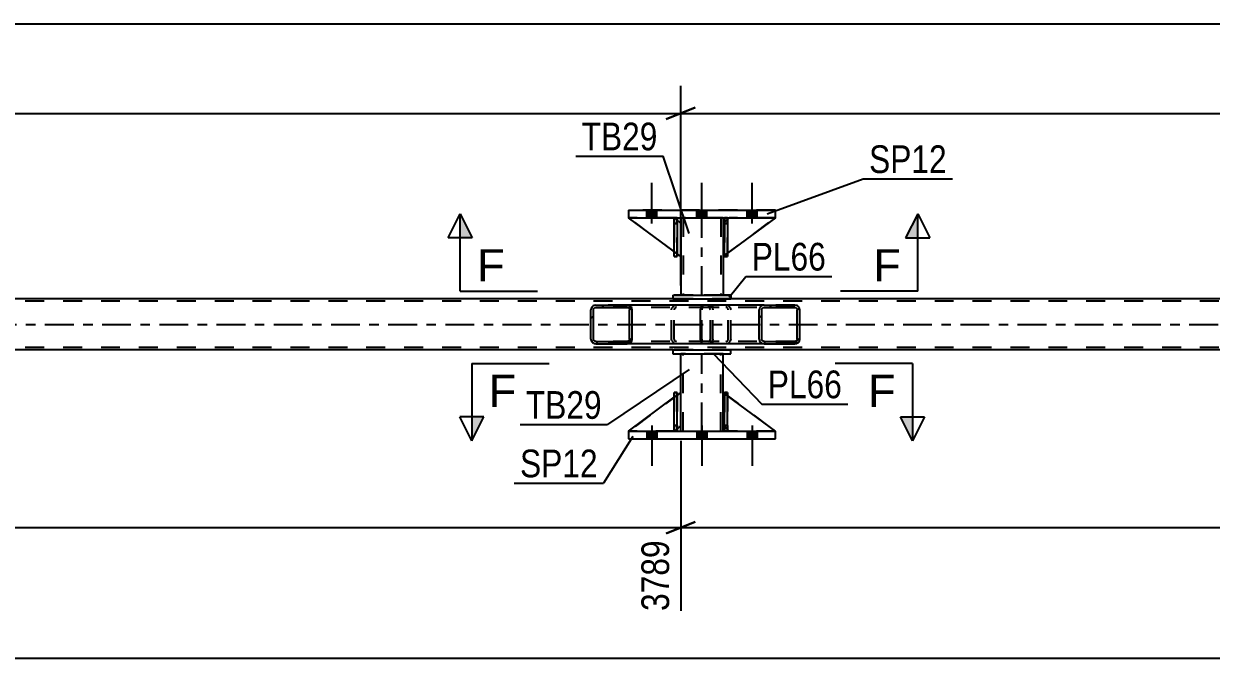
# Model space of a CAD drawing. Header units: millimetres. Extents: x 0 to 841, y 0 to 594.
# Drawn here: x 167.9 to 290.8, y 206 to 271.7 of the extents above; entities that cross this region are included whole.
import ezdxf

# ---------------------------------------------------------------- set-up
doc = ezdxf.new("R2010")
doc.units = ezdxf.units.MM
doc.linetypes.add('DXK_LINE_DOT2', pattern=[3.9198, 1.9599, -1.9599])
doc.linetypes.add('DXK_LINE_DOT3', pattern=[5.9187, 2.979, -0.9799, 0.9799, -0.9799])
doc.styles.add('Arial', font='ARIAL.TTF', dxfattribs={"height": 0.2})
doc.styles.add('Arial Narrow', font='ARIALN.TTF', dxfattribs={"height": 0.2})

# ---------------------------------------------------------------- blocks, each defined once
blk = doc.blocks.new('Bolt-272366259-3251 - 3237')
at = {"linetype": 'Continuous'}
for points in [[(232.35, 251.58), (233.39, 251.58), (233.39, 252.38), (232.35, 252.38)], [(232.35, 251.58), (233.39, 251.58), (233.39, 252.38), (232.35, 252.38)], [(232.35, 251.58), (233.39, 251.58), (233.39, 252.38), (232.35, 252.38)], [(237.55, 251.58), (238.59, 251.58), (238.59, 252.38), (237.55, 252.38)], [(237.55, 251.58), (238.59, 251.58), (238.59, 252.38), (237.55, 252.38)], [(242.75, 251.58), (243.79, 251.58), (243.79, 252.38), (242.75, 252.38)], [(242.75, 251.58), (243.79, 251.58), (243.79, 252.38), (242.75, 252.38)], [(242.75, 251.58), (243.79, 251.58), (243.79, 252.38), (242.75, 252.38)]]:
    blk.add_hatch(color=1, dxfattribs=at).paths.add_polyline_path(points)
at = {"color": 1, "linetype": 'Continuous'}
for p, q in [((232.87, 250.98), (232.87, 255.18)), ((232.87, 250.98), (232.87, 255.18)), ((232.87, 250.98), (232.87, 255.18)), ((238.07, 250.98), (238.07, 255.18)), ((238.07, 250.98), (238.07, 255.18)), ((243.27, 250.98), (243.27, 255.18)), ((243.27, 250.98), (243.27, 255.18)), ((243.27, 250.98), (243.27, 255.18)), ((232.35, 251.58), (232.35, 252.38)), ((232.35, 251.58), (232.35, 252.38)), ((232.35, 251.58), (232.35, 252.38)), ((233.39, 251.58), (233.39, 252.38)), ((233.39, 251.58), (233.39, 252.38)), ((233.39, 251.58), (233.39, 252.38)), ((237.55, 251.58), (237.55, 252.38)), ((237.55, 251.58), (237.55, 252.38)), ((238.59, 251.58), (238.59, 252.38)), ((238.59, 251.58), (238.59, 252.38)), ((242.75, 251.58), (242.75, 252.38)), ((242.75, 251.58), (242.75, 252.38)), ((242.75, 251.58), (242.75, 252.38)), ((243.79, 251.58), (243.79, 252.38)), ((243.79, 251.58), (243.79, 252.38)), ((243.79, 251.58), (243.79, 252.38))]:
    blk.add_line(p, q, dxfattribs=at)
blk = doc.blocks.new('Bolt-272366259-3252 - 3237')
at = {"linetype": 'Continuous'}
for points in [[(233.39, 229.5), (232.35, 229.5), (232.35, 228.7), (233.39, 228.7)], [(233.39, 229.5), (232.35, 229.5), (232.35, 228.7), (233.39, 228.7)], [(233.39, 229.5), (232.35, 229.5), (232.35, 228.7), (233.39, 228.7)], [(238.59, 229.5), (237.55, 229.5), (237.55, 228.7), (238.59, 228.7)], [(238.59, 229.5), (237.55, 229.5), (237.55, 228.7), (238.59, 228.7)], [(243.79, 229.5), (242.75, 229.5), (242.75, 228.7), (243.79, 228.7)], [(243.79, 229.5), (242.75, 229.5), (242.75, 228.7), (243.79, 228.7)], [(243.79, 229.5), (242.75, 229.5), (242.75, 228.7), (243.79, 228.7)]]:
    blk.add_hatch(color=1, dxfattribs=at).paths.add_polyline_path(points)
at = {"color": 1, "linetype": 'Continuous'}
for p, q in [((232.87, 230.1), (232.87, 225.9)), ((232.87, 230.1), (232.87, 225.9)), ((232.87, 230.1), (232.87, 225.9)), ((238.07, 230.1), (238.07, 225.9)), ((238.07, 230.1), (238.07, 225.9)), ((243.27, 230.1), (243.27, 225.9)), ((243.27, 230.1), (243.27, 225.9)), ((243.27, 230.1), (243.27, 225.9)), ((232.35, 229.5), (232.35, 228.7)), ((232.35, 229.5), (232.35, 228.7)), ((232.35, 229.5), (232.35, 228.7)), ((233.39, 229.5), (233.39, 228.7)), ((233.39, 229.5), (233.39, 228.7)), ((233.39, 229.5), (233.39, 228.7)), ((237.55, 229.5), (237.55, 228.7)), ((237.55, 229.5), (237.55, 228.7)), ((238.59, 229.5), (238.59, 228.7)), ((238.59, 229.5), (238.59, 228.7)), ((242.75, 229.5), (242.75, 228.7)), ((242.75, 229.5), (242.75, 228.7)), ((242.75, 229.5), (242.75, 228.7)), ((243.79, 229.5), (243.79, 228.7)), ((243.79, 229.5), (243.79, 228.7)), ((243.79, 229.5), (243.79, 228.7))]:
    blk.add_line(p, q, dxfattribs=at)
blk = doc.blocks.new('Part-272366259-3394 - 3237')
at = {"color": 2, "linetype": 'Continuous'}
for p, q in [((235.2, 229.5), (235.2, 233.5)), ((235.2, 233.5), (235.52, 233.5)), ((235.52, 229.5), (235.52, 233.5)), ((235.2, 229.5), (235.2, 229.5)), ((235.52, 229.5), (235.2, 229.5))]:
    blk.add_line(p, q, dxfattribs=at)
at = {"color": 7, "linetype": 'DXK_LINE_DOT2'}
for p, q in [((235.2, 233.5), (235.2, 230.1)), ((235.52, 230.1), (235.52, 233.5)), ((235.2, 230.1), (235.2, 229.5)), ((235.2, 230.1), (235.52, 230.1)), ((235.52, 229.5), (235.52, 230.1)), ((235.2, 229.5), (235.2, 229.5))]:
    blk.add_line(p, q, dxfattribs=at)
blk = doc.blocks.new('Part-272366259-3298 - 3237')
at = {"color": 2, "linetype": 'Continuous'}
for p, q in [((235.07, 243.19), (99.08, 243.19)), ((490.48, 243.19), (241.07, 243.19)), ((235.07, 237.91), (99.08, 237.91)), ((758, 237.91), (241.07, 237.91))]:
    blk.add_line(p, q, dxfattribs=at)
at = {"color": 7, "linetype": 'DXK_LINE_DOT2'}
for p, q in [((758, 242.95), (99.08, 242.95)), ((241.07, 243.19), (235.07, 243.19)), ((758, 238.15), (99.08, 238.15)), ((241.07, 237.91), (235.07, 237.91))]:
    blk.add_line(p, q, dxfattribs=at)
at = {"color": 7, "linetype": 'DXK_LINE_DOT3'}
blk.add_line((99.08, 240.55), (758, 240.55), dxfattribs=at)
blk = doc.blocks.new('Part-272366259-3426 - 3237')
at = {"color": 2, "linetype": 'Continuous'}
for p, q in [((235.87, 251.58), (235.87, 250.98)), ((240.27, 251.58), (240.27, 250.98)), ((235.87, 247.58), (235.87, 243.58)), ((240.27, 247.58), (240.27, 243.58))]:
    blk.add_line(p, q, dxfattribs=at)
at = {"color": 7, "linetype": 'DXK_LINE_DOT2'}
for p, q in [((240.27, 251.58), (235.87, 251.58)), ((235.87, 250.98), (235.87, 247.58)), ((236.11, 251.58), (236.11, 243.58)), ((240.03, 251.58), (240.03, 243.58)), ((240.27, 250.98), (240.27, 247.58)), ((240.27, 243.58), (235.87, 243.58))]:
    blk.add_line(p, q, dxfattribs=at)
at = {"color": 7, "linetype": 'DXK_LINE_DOT3'}
blk.add_line((238.07, 243.58), (238.07, 251.58), dxfattribs=at)
blk = doc.blocks.new('Part-272366259-3401 - 3237')
at = {"color": 7, "linetype": 'DXK_LINE_DOT2'}
for p, q in [((235.87, 247.59), (230.47, 251.59)), ((230.47, 251.59), (235.27, 251.59)), ((235.27, 251.59), (235.87, 250.99)), ((235.87, 250.99), (235.87, 247.59))]:
    blk.add_line(p, q, dxfattribs=at)
blk = doc.blocks.new('Part-272366259-3402 - 3237')
at = {"color": 2, "linetype": 'Continuous'}
for p, q in [((240.72, 251.58), (240.4, 251.58)), ((240.4, 247.58), (240.4, 251.58)), ((240.72, 251.58), (240.72, 251.58)), ((240.72, 251.58), (240.72, 247.58)), ((240.72, 247.58), (240.4, 247.58))]:
    blk.add_line(p, q, dxfattribs=at)
at = {"color": 7, "linetype": 'DXK_LINE_DOT2'}
for p, q in [((240.4, 251.58), (240.4, 250.98)), ((240.72, 250.98), (240.4, 250.98)), ((240.4, 250.98), (240.4, 247.58)), ((240.72, 250.98), (240.72, 251.58)), ((240.72, 247.58), (240.72, 250.98))]:
    blk.add_line(p, q, dxfattribs=at)
blk = doc.blocks.new('Part-272366259-3415 - 3237')
at = {"color": 2, "linetype": 'Continuous'}
for p, q in [((240.27, 233.5), (240.27, 233.5)), ((240.27, 230.1), (240.27, 233.5)), ((240.4, 233.41), (240.27, 233.5)), ((245.67, 229.5), (240.72, 233.17)), ((240.27, 230.1), (240.27, 230.1)), ((240.4, 229.98), (240.27, 230.1)), ((240.87, 229.5), (240.72, 229.66))]:
    blk.add_line(p, q, dxfattribs=at)
at = {"color": 7, "linetype": 'DXK_LINE_DOT2'}
for p, q in [((240.27, 230.1), (240.27, 233.5)), ((240.72, 233.17), (240.4, 233.41)), ((240.87, 229.5), (240.27, 230.1)), ((240.72, 229.66), (240.4, 229.98)), ((245.67, 229.5), (240.87, 229.5))]:
    blk.add_line(p, q, dxfattribs=at)
blk = doc.blocks.new('Part-272366259-3416 - 3237')
at = {"color": 7, "linetype": 'DXK_LINE_DOT2'}
for p, q in [((240.27, 230.1), (240.27, 233.5)), ((240.27, 233.5), (245.67, 229.5)), ((240.27, 233.5), (240.27, 230.1)), ((240.87, 229.5), (240.27, 230.1)), ((240.27, 230.1), (240.27, 230.1)), ((240.27, 230.1), (240.87, 229.5)), ((245.67, 229.5), (240.87, 229.5))]:
    blk.add_line(p, q, dxfattribs=at)
blk = doc.blocks.new('Part-272366259-3417 - 3237')
at = {"color": 2, "linetype": 'Continuous'}
for p, q in [((235.87, 233.5), (235.52, 233.24)), ((235.87, 230.1), (235.87, 233.5)), ((230.47, 229.5), (235.2, 233.01)), ((235.87, 230.1), (235.52, 229.75))]:
    blk.add_line(p, q, dxfattribs=at)
at = {"color": 7, "linetype": 'DXK_LINE_DOT2'}
for p, q in [((235.52, 233.24), (235.2, 233.01)), ((235.52, 229.75), (235.27, 229.5)), ((230.47, 229.5), (230.47, 229.5)), ((235.27, 229.5), (230.47, 229.5)), ((230.47, 229.5), (230.47, 229.5))]:
    blk.add_line(p, q, dxfattribs=at)
blk = doc.blocks.new('Part-272366259-3418 - 3237')
at = {"color": 7, "linetype": 'DXK_LINE_DOT2'}
for p, q in [((235.87, 233.5), (230.47, 229.5)), ((235.87, 230.1), (235.87, 233.5)), ((235.27, 229.5), (235.87, 230.1)), ((230.47, 229.5), (235.27, 229.5))]:
    blk.add_line(p, q, dxfattribs=at)
blk = doc.blocks.new('Part-272366259-3419 - 3237')
at = {"color": 2, "linetype": 'Continuous'}
for p, q in [((240.4, 229.5), (240.4, 233.5)), ((240.4, 233.5), (240.72, 233.5)), ((240.72, 229.5), (240.72, 233.5)), ((240.4, 229.5), (240.4, 229.5)), ((240.72, 229.5), (240.4, 229.5))]:
    blk.add_line(p, q, dxfattribs=at)
at = {"color": 7, "linetype": 'DXK_LINE_DOT2'}
for p, q in [((240.4, 233.5), (240.4, 230.1)), ((240.72, 230.1), (240.72, 233.5)), ((240.4, 230.1), (240.4, 229.5)), ((240.4, 230.1), (240.72, 230.1)), ((240.72, 229.5), (240.72, 230.1)), ((240.4, 229.5), (240.4, 229.5))]:
    blk.add_line(p, q, dxfattribs=at)
blk = doc.blocks.new('Part-272366259-3429 - 3237')
at = {"color": 7, "linetype": 'DXK_LINE_DOT2'}
for p, q in [((235.52, 233.5), (235.2, 233.5)), ((235.2, 230.1), (235.2, 233.5)), ((235.2, 229.5), (235.2, 233.5)), ((235.52, 233.5), (235.52, 230.1)), ((235.52, 229.5), (235.52, 233.5)), ((235.52, 230.1), (235.2, 230.1)), ((235.2, 229.5), (235.2, 230.1)), ((235.52, 230.1), (235.52, 229.5)), ((235.52, 229.5), (235.2, 229.5)), ((235.52, 229.5), (235.52, 229.5))]:
    blk.add_line(p, q, dxfattribs=at)
blk = doc.blocks.new('Part-272366259-3431 - 3237')
at = {"color": 7, "linetype": 'DXK_LINE_DOT2'}
for p, q in [((240.72, 233.5), (240.4, 233.5)), ((240.4, 230.1), (240.4, 233.5)), ((240.4, 233.41), (240.4, 229.5)), ((240.72, 233.5), (240.72, 230.1)), ((240.72, 229.5), (240.72, 233.5)), ((240.72, 230.1), (240.4, 230.1)), ((240.4, 229.5), (240.4, 230.1)), ((240.72, 230.1), (240.72, 229.5)), ((240.72, 229.5), (240.4, 229.5)), ((240.72, 229.5), (240.72, 229.5))]:
    blk.add_line(p, q, dxfattribs=at)
blk = doc.blocks.new('Part-272366259-3433 - 3237')
at = {"color": 7, "linetype": 'DXK_LINE_DOT2'}
for p, q in [((240.27, 250.99), (240.87, 251.58)), ((240.27, 250.99), (240.27, 247.59)), ((240.72, 251.43), (240.4, 251.11)), ((245.67, 251.58), (240.87, 251.58)), ((240.27, 247.59), (240.72, 247.92))]:
    blk.add_line(p, q, dxfattribs=at)
at = {"color": 2, "linetype": 'Continuous'}
for p, q in [((240.4, 251.11), (240.27, 250.99)), ((240.27, 250.99), (240.27, 247.59)), ((240.27, 250.99), (240.27, 250.99)), ((240.87, 251.58), (240.72, 251.43)), ((245.67, 251.58), (240.72, 247.92)), ((240.4, 247.68), (240.27, 247.59))]:
    blk.add_line(p, q, dxfattribs=at)
blk = doc.blocks.new('Part-272366259-3435 - 3237')
at = {"linetype": 'Continuous'}
h = blk.add_hatch(dxfattribs=at)
h.set_pattern_fill('', scale=0.7, style=0, pattern_type=0)
h.set_pattern_definition([(45, (248.1477, 242.2488), (-1.57154, 1.57154), [])])
h.paths.add_polyline_path([(248.19, 242.07), (248.15, 242.25), (248.04, 242.4), (247.88, 242.51), (247.68, 242.55), (244.5, 242.55), (244.31, 242.51), (244.14, 242.4), (244.03, 242.25), (244, 242.07), (244, 239.03), (244.03, 238.84), (244.14, 238.69), (244.31, 238.58), (244.5, 238.55), (247.68, 238.55), (247.88, 238.58), (248.04, 238.69), (248.15, 238.84), (248.19, 239.03)])
h.paths.add_polyline_path([(247.92, 238.93), (247.86, 238.86), (247.78, 238.8), (247.68, 238.79), (244.5, 238.79), (244.4, 238.8), (244.32, 238.86), (244.27, 238.93), (244.25, 239.03), (244.25, 242.07), (244.27, 242.16), (244.32, 242.23), (244.4, 242.29), (244.5, 242.31), (247.68, 242.31), (247.78, 242.29), (247.86, 242.23), (247.92, 242.16), (247.93, 242.07), (247.93, 239.03)])
at = {"color": 2, "linetype": 'Continuous'}
for p, q in [((237.93, 242.07), (237.95, 242.25)), ((237.93, 239.03), (237.93, 242.07)), ((237.95, 242.25), (238.01, 242.4)), ((238.01, 242.4), (238.09, 242.51)), ((238.09, 242.51), (238.2, 242.55)), ((244.5, 242.55), (238.2, 242.55)), ((244.03, 242.25), (244, 242.07)), ((244, 239.03), (244, 242.07)), ((244.25, 242.07), (244.27, 242.16)), ((244.25, 239.03), (244.25, 242.07)), ((244.27, 242.16), (244.32, 242.23)), ((244.5, 242.55), (244.31, 242.51)), ((244.32, 242.23), (244.4, 242.29)), ((244.4, 242.29), (244.5, 242.31)), ((244.5, 242.55), (247.68, 242.55)), ((244.5, 242.31), (247.68, 242.31)), ((247.88, 242.51), (247.68, 242.55)), ((247.68, 242.31), (247.78, 242.29)), ((247.78, 242.29), (247.86, 242.23)), ((247.86, 242.23), (247.92, 242.16)), ((247.92, 242.16), (247.93, 242.07)), ((247.93, 239.03), (247.93, 242.07)), ((248.19, 242.07), (248.15, 242.25)), ((248.19, 239.03), (248.19, 242.07)), ((237.95, 238.84), (237.93, 239.03)), ((238.01, 238.69), (237.95, 238.84)), ((238.09, 238.58), (238.01, 238.69)), ((238.2, 238.55), (238.09, 238.58)), ((244.5, 238.55), (238.2, 238.55)), ((244, 239.03), (244.03, 238.84)), ((244.27, 238.93), (244.25, 239.03)), ((244.32, 238.86), (244.27, 238.93)), ((244.31, 238.58), (244.5, 238.55)), ((244.4, 238.8), (244.32, 238.86)), ((244.5, 238.79), (244.4, 238.8)), ((244.5, 238.79), (247.68, 238.79)), ((244.5, 238.55), (247.68, 238.55)), ((247.78, 238.8), (247.68, 238.79)), ((247.68, 238.55), (247.88, 238.58)), ((247.86, 238.86), (247.78, 238.8)), ((247.92, 238.93), (247.86, 238.86)), ((247.93, 239.03), (247.92, 238.93)), ((248.15, 238.84), (248.19, 239.03))]:
    blk.add_line(p, q, dxfattribs=at)
at = {"color": 7, "linetype": 'DXK_LINE_DOT2'}
for p, q in [((238.07, 242.16), (238.06, 242.07)), ((238.06, 239.03), (238.06, 242.07)), ((238.1, 242.23), (238.07, 242.16)), ((238.15, 242.29), (238.1, 242.23)), ((238.2, 242.31), (238.15, 242.29)), ((247.68, 242.31), (238.2, 242.31)), ((239.19, 242.31), (239.19, 242.55)), ((240.53, 242.55), (240.73, 242.51)), ((240.63, 242.29), (240.53, 242.31)), ((240.71, 242.23), (240.63, 242.29)), ((240.77, 242.16), (240.71, 242.23)), ((240.78, 242.07), (240.77, 242.16)), ((240.78, 239.03), (240.78, 242.07)), ((241, 242.25), (241.04, 242.07)), ((241.04, 239.03), (241.04, 242.07)), ((247.68, 242.55), (244.5, 242.55)), ((238.06, 239.03), (238.07, 238.93)), ((238.07, 238.93), (238.1, 238.86)), ((238.1, 238.86), (238.15, 238.8)), ((238.15, 238.8), (238.2, 238.79)), ((247.68, 238.79), (238.2, 238.79)), ((239.19, 238.55), (239.19, 238.79)), ((240.53, 238.79), (240.63, 238.8)), ((240.73, 238.58), (240.53, 238.55)), ((240.63, 238.8), (240.71, 238.86)), ((240.71, 238.86), (240.77, 238.93)), ((240.77, 238.93), (240.78, 239.03)), ((241.04, 239.03), (241, 238.84)), ((247.68, 238.55), (244.5, 238.55))]:
    blk.add_line(p, q, dxfattribs=at)
for centre, start, end in [((240.55, 242.05), 23.8494, 68.8059), ((240.55, 239.04), 291.1941, 336.1506)]:
    blk.add_arc(centre, 0.492, start, end, dxfattribs=at)
at = {"color": 2, "linetype": 'Continuous'}
for centre, start, end in [((244.48, 242.05), 111.1941, 156.1506), ((247.7, 242.05), 23.8494, 68.8059), ((244.48, 239.04), 203.8494, 248.8059), ((247.7, 239.04), 291.1941, 336.1506)]:
    blk.add_arc(centre, 0.492, start, end, dxfattribs=at)
blk = doc.blocks.new('Part-272366259-3436 - 3237')
at = {"linetype": 'Continuous'}
h = blk.add_hatch(dxfattribs=at)
h.set_pattern_fill('', scale=0.7, style=0, pattern_type=0)
h.set_pattern_definition([(45, (230.8027, 242.2488), (-1.57154, 1.57154), [])])
h.paths.add_polyline_path([(230.84, 242.07), (230.8, 242.25), (230.69, 242.4), (230.53, 242.51), (230.33, 242.55), (227.1, 242.55), (226.9, 242.51), (226.73, 242.4), (226.62, 242.25), (226.58, 242.07), (226.58, 239.03), (226.62, 238.84), (226.73, 238.69), (226.9, 238.58), (227.1, 238.55), (230.33, 238.55), (230.53, 238.58), (230.69, 238.69), (230.8, 238.84), (230.84, 239.03)])
h.paths.add_polyline_path([(230.57, 238.93), (230.51, 238.86), (230.43, 238.8), (230.33, 238.79), (227.1, 238.79), (227, 238.8), (226.92, 238.86), (226.86, 238.93), (226.84, 239.03), (226.84, 242.07), (226.86, 242.16), (226.92, 242.23), (227, 242.29), (227.1, 242.31), (230.33, 242.31), (230.43, 242.29), (230.51, 242.23), (230.57, 242.16), (230.59, 242.07), (230.59, 239.03)])
at = {"color": 2, "linetype": 'Continuous'}
for p, q in [((226.62, 242.25), (226.58, 242.07)), ((226.58, 239.03), (226.58, 242.07)), ((226.84, 242.07), (226.86, 242.16)), ((226.84, 239.03), (226.84, 242.07)), ((226.86, 242.16), (226.92, 242.23)), ((227.1, 242.55), (226.9, 242.51)), ((226.92, 242.23), (227, 242.29)), ((227, 242.29), (227.1, 242.31)), ((227.1, 242.55), (230.33, 242.55)), ((227.1, 242.31), (230.33, 242.31)), ((238.2, 242.55), (230.33, 242.55)), ((230.53, 242.51), (230.33, 242.55)), ((230.33, 242.31), (230.43, 242.29)), ((230.43, 242.29), (230.51, 242.23)), ((230.51, 242.23), (230.57, 242.16)), ((230.57, 242.16), (230.59, 242.07)), ((230.59, 239.03), (230.59, 242.07)), ((230.84, 242.07), (230.8, 242.25)), ((230.84, 239.03), (230.84, 242.07)), ((226.58, 239.03), (226.62, 238.84)), ((226.86, 238.93), (226.84, 239.03)), ((226.92, 238.86), (226.86, 238.93)), ((226.9, 238.58), (227.1, 238.55)), ((227, 238.8), (226.92, 238.86)), ((227.1, 238.79), (227, 238.8)), ((227.1, 238.79), (230.33, 238.79)), ((227.1, 238.55), (230.33, 238.55)), ((230.43, 238.8), (230.33, 238.79)), ((230.33, 238.55), (230.53, 238.58)), ((238.2, 238.55), (230.33, 238.55)), ((230.51, 238.86), (230.43, 238.8)), ((230.57, 238.93), (230.51, 238.86)), ((230.59, 239.03), (230.57, 238.93)), ((230.8, 238.84), (230.84, 239.03))]:
    blk.add_line(p, q, dxfattribs=at)
at = {"color": 7, "linetype": 'DXK_LINE_DOT2'}
for p, q in [((230.33, 242.55), (227.1, 242.55)), ((238.68, 242.31), (227.1, 242.31)), ((234.93, 242.07), (234.97, 242.25)), ((234.93, 239.03), (234.93, 242.07)), ((235.21, 242.16), (235.19, 242.07)), ((235.19, 239.03), (235.19, 242.07)), ((235.26, 242.23), (235.21, 242.16)), ((235.25, 242.51), (235.44, 242.55)), ((235.35, 242.29), (235.26, 242.23)), ((235.44, 242.31), (235.35, 242.29)), ((238.68, 242.55), (238.2, 242.55)), ((238.68, 242.55), (238.88, 242.51)), ((238.78, 242.29), (238.68, 242.31)), ((238.86, 242.23), (238.78, 242.29)), ((238.92, 242.16), (238.86, 242.23)), ((238.94, 242.07), (238.92, 242.16)), ((238.94, 239.03), (238.94, 242.07)), ((239.15, 242.25), (239.19, 242.07)), ((239.19, 239.03), (239.19, 242.07)), ((238.68, 238.79), (227.1, 238.79)), ((230.33, 238.55), (227.1, 238.55)), ((234.97, 238.84), (234.93, 239.03)), ((235.19, 239.03), (235.21, 238.93)), ((235.21, 238.93), (235.26, 238.86)), ((235.44, 238.55), (235.25, 238.58)), ((235.26, 238.86), (235.35, 238.8)), ((235.35, 238.8), (235.44, 238.79)), ((238.68, 238.55), (238.2, 238.55)), ((238.68, 238.79), (238.78, 238.8)), ((238.88, 238.58), (238.68, 238.55)), ((238.78, 238.8), (238.86, 238.86)), ((238.86, 238.86), (238.92, 238.93)), ((238.92, 238.93), (238.94, 239.03)), ((239.19, 239.03), (239.15, 238.84))]:
    blk.add_line(p, q, dxfattribs=at)
at = {"color": 2, "linetype": 'Continuous'}
for centre, start, end in [((227.08, 242.04), 110.7583, 155.68), ((230.35, 242.04), 24.32, 69.2417), ((227.08, 239.05), 204.32, 249.2417), ((230.35, 239.05), 290.7583, 335.68)]:
    blk.add_arc(centre, 0.496, start, end, dxfattribs=at)
at = {"color": 7, "linetype": 'DXK_LINE_DOT2'}
for centre, start, end in [((235.43, 242.04), 110.7583, 155.68), ((238.7, 242.04), 24.32, 69.2417), ((235.43, 239.05), 204.32, 249.2417), ((238.7, 239.05), 290.7583, 335.68)]:
    blk.add_arc(centre, 0.496, start, end, dxfattribs=at)
blk = doc.blocks.new('Part-272366259-3441 - 3237')
at = {"color": 2, "linetype": 'Continuous'}
for p, q in [((230.47, 252.38), (245.67, 252.38)), ((230.47, 252.38), (230.47, 251.58)), ((245.67, 251.58), (245.67, 252.38)), ((230.47, 251.58), (245.67, 251.58))]:
    blk.add_line(p, q, dxfattribs=at)
at = {"color": 7, "linetype": 'DXK_LINE_DOT2'}
for p, q in [((245.67, 252.38), (230.47, 252.38)), ((230.47, 251.58), (245.67, 251.58))]:
    blk.add_line(p, q, dxfattribs=at)
blk = doc.blocks.new('Part-272366259-3446 - 3237')
at = {"color": 2, "linetype": 'Continuous'}
for p, q in [((235.87, 233.5), (235.87, 237.5)), ((240.27, 233.5), (240.27, 237.5)), ((235.87, 229.5), (235.87, 230.1)), ((240.27, 229.5), (240.27, 230.1))]:
    blk.add_line(p, q, dxfattribs=at)
at = {"color": 7, "linetype": 'DXK_LINE_DOT2'}
for p, q in [((240.27, 237.5), (235.87, 237.5)), ((236.11, 229.5), (236.11, 237.5)), ((240.03, 229.5), (240.03, 237.5)), ((235.87, 230.1), (235.87, 233.5)), ((240.27, 230.1), (240.27, 233.5)), ((235.87, 229.5), (240.27, 229.5))]:
    blk.add_line(p, q, dxfattribs=at)
at = {"color": 7, "linetype": 'DXK_LINE_DOT3'}
blk.add_line((238.07, 229.5), (238.07, 237.5), dxfattribs=at)
blk = doc.blocks.new('Part-272366259-3451 - 3237')
at = {"color": 2, "linetype": 'Continuous'}
for p, q in [((235.07, 237.9), (235.07, 237.5)), ((235.07, 237.9), (241.07, 237.9)), ((235.07, 237.5), (241.07, 237.5)), ((241.07, 237.5), (241.07, 237.9))]:
    blk.add_line(p, q, dxfattribs=at)
at = {"color": 7, "linetype": 'DXK_LINE_DOT2'}
for p, q in [((241.07, 237.9), (235.07, 237.9)), ((235.07, 237.5), (241.07, 237.5))]:
    blk.add_line(p, q, dxfattribs=at)
blk = doc.blocks.new('Part-272366259-3456 - 3237')
at = {"color": 2, "linetype": 'Continuous'}
for p, q in [((235.07, 243.58), (235.07, 243.18)), ((235.07, 243.58), (241.07, 243.58)), ((241.07, 243.58), (241.07, 243.18)), ((235.07, 243.18), (241.07, 243.18))]:
    blk.add_line(p, q, dxfattribs=at)
at = {"color": 7, "linetype": 'DXK_LINE_DOT2'}
for p, q in [((241.07, 243.58), (235.07, 243.58)), ((241.07, 243.18), (235.07, 243.18))]:
    blk.add_line(p, q, dxfattribs=at)
blk = doc.blocks.new('Part-272366259-3458 - 3237')
at = {"color": 7, "linetype": 'DXK_LINE_DOT2'}
for p, q in [((240.4, 250.98), (240.4, 251.58)), ((240.4, 251.58), (240.4, 251.58)), ((240.4, 251.58), (240.4, 247.58)), ((240.4, 251.58), (240.72, 251.58)), ((240.4, 247.58), (240.4, 250.98)), ((240.4, 250.98), (240.72, 250.98)), ((240.72, 251.58), (240.72, 250.98)), ((240.72, 247.58), (240.72, 251.58)), ((240.72, 250.98), (240.72, 247.58)), ((240.4, 247.58), (240.72, 247.58))]:
    blk.add_line(p, q, dxfattribs=at)
blk = doc.blocks.new('Part-272366259-3460 - 3237')
at = {"color": 7, "linetype": 'DXK_LINE_DOT2'}
for p, q in [((235.2, 250.98), (235.2, 251.58)), ((235.2, 251.58), (235.2, 251.58)), ((235.2, 251.58), (235.2, 247.58)), ((235.2, 251.58), (235.52, 251.58)), ((235.2, 247.58), (235.2, 250.98)), ((235.2, 250.98), (235.52, 250.98)), ((235.52, 251.58), (235.52, 250.98)), ((235.52, 247.58), (235.52, 251.58)), ((235.52, 250.98), (235.52, 247.58)), ((235.2, 247.58), (235.52, 247.58))]:
    blk.add_line(p, q, dxfattribs=at)
blk = doc.blocks.new('Part-272366259-3461 - 3237')
at = {"color": 2, "linetype": 'Continuous'}
for p, q in [((235.52, 251.58), (235.2, 251.58)), ((235.2, 247.58), (235.2, 251.58)), ((235.52, 251.58), (235.52, 251.58)), ((235.52, 251.58), (235.52, 247.58)), ((235.52, 247.58), (235.2, 247.58))]:
    blk.add_line(p, q, dxfattribs=at)
at = {"color": 7, "linetype": 'DXK_LINE_DOT2'}
for p, q in [((235.2, 251.58), (235.2, 250.98)), ((235.52, 250.98), (235.2, 250.98)), ((235.2, 250.98), (235.2, 247.58)), ((235.52, 250.98), (235.52, 251.58)), ((235.52, 247.58), (235.52, 250.98))]:
    blk.add_line(p, q, dxfattribs=at)
blk = doc.blocks.new('Part-272366259-3462 - 3237')
at = {"color": 7, "linetype": 'DXK_LINE_DOT2'}
for p, q in [((240.87, 251.58), (240.27, 250.99)), ((240.27, 247.59), (245.67, 251.58)), ((240.27, 250.99), (240.87, 251.58)), ((240.27, 250.99), (240.27, 247.59)), ((240.27, 250.99), (240.27, 250.99)), ((240.27, 250.99), (240.27, 247.59)), ((245.67, 251.58), (240.87, 251.58))]:
    blk.add_line(p, q, dxfattribs=at)
blk = doc.blocks.new('Part-272366259-3463 - 3237')
at = {"color": 2, "linetype": 'Continuous'}
for p, q in [((235.2, 248.08), (230.47, 251.59)), ((235.52, 251.34), (235.87, 250.99)), ((235.87, 250.99), (235.87, 247.59)), ((235.87, 247.59), (235.52, 247.85))]:
    blk.add_line(p, q, dxfattribs=at)
at = {"color": 7, "linetype": 'DXK_LINE_DOT2'}
for p, q in [((235.27, 251.59), (230.47, 251.59)), ((235.52, 251.34), (235.27, 251.59)), ((235.52, 247.85), (235.2, 248.08))]:
    blk.add_line(p, q, dxfattribs=at)
blk = doc.blocks.new('Part-272366259-3474 - 3237')
at = {"color": 2, "linetype": 'Continuous'}
for p, q in [((230.47, 229.5), (230.47, 228.7)), ((230.47, 229.5), (245.67, 229.5)), ((230.47, 228.7), (245.67, 228.7)), ((245.67, 228.7), (245.67, 229.5))]:
    blk.add_line(p, q, dxfattribs=at)
at = {"color": 7, "linetype": 'DXK_LINE_DOT2'}
for p, q in [((230.47, 229.5), (245.67, 229.5)), ((230.47, 228.7), (245.67, 228.7))]:
    blk.add_line(p, q, dxfattribs=at)
blk = doc.blocks.new('StraightDimension-272366259-3495 - 3237')
at = {"color": 7, "linetype": 'Continuous'}
blk.add_line((89.82, 206), (767.26, 206), dxfattribs=at)
blk = doc.blocks.new('StraightDimension-272366259-3514 - 3237')
at = {"color": 7, "linetype": 'Continuous'}
for p, q in [((235.87, 244.58), (235.87, 265.23)), ((234.37, 261.78), (237.37, 262.98)), ((90.46, 262.38), (235.87, 262.38))]:
    blk.add_line(p, q, dxfattribs=at)
blk = doc.blocks.new('StraightDimension-272366259-3520 - 3237')
at = {"color": 7, "linetype": 'Continuous'}
for p, q in [((235.87, 244.58), (235.87, 265.23)), ((237.37, 262.98), (234.37, 261.78)), ((235.87, 262.38), (491.28, 262.38))]:
    blk.add_line(p, q, dxfattribs=at)
blk = doc.blocks.new('StraightDimension-272366259-3548 - 3237')
at = {"color": 7, "linetype": 'Continuous'}
for p, q in [((235.87, 228.5), (235.87, 210.9)), ((237.37, 220.12), (234.37, 218.92)), ((235.87, 219.52), (491.28, 219.52))]:
    blk.add_line(p, q, dxfattribs=at)
blk = doc.blocks.new('StraightDimension-272366259-3554 - 3237')
at = {"color": 7, "linetype": 'Continuous'}
for p, q in [((235.87, 228.5), (235.87, 210.9)), ((234.37, 218.92), (237.37, 220.12)), ((90.46, 219.52), (235.87, 219.52))]:
    blk.add_line(p, q, dxfattribs=at)
at = {"color": 0, "linetype": 'Continuous'}
blk.add_wipeout([(235.27, 218.82), (231.07, 218.82), (231.07, 210.3), (235.27, 210.3)], dxfattribs=at)
at = {"color": 3, "linetype": 'Continuous', "style": 'Arial Narrow'}
blk.add_text('3789', height=2.863, rotation=90.0002, dxfattribs=at).set_placement((234.67, 210.9))
blk = doc.blocks.new('StraightDimension-272366259-3580 - 3237')
at = {"color": 7, "linetype": 'Continuous'}
blk.add_line((90.46, 271.66), (766.62, 271.66), dxfattribs=at)
blk = doc.blocks.new('Mark-272366259-3442 - 3237')
at = {"color": 0}
blk.add_wipeout([(227.7, 230.78), (227.7, 233.78), (219.85, 233.78), (219.85, 230.78)], dxfattribs=at)
blk.add_wipeout([(227.7, 230.78), (227.7, 233.78), (219.85, 233.78), (219.85, 230.78)], dxfattribs=at)
at = {"color": 30, "linetype": 'Continuous'}
for p in [(236.76, 235.89), (219.25, 230.18)]:
    blk.add_line(p, (228.3, 230.18), dxfattribs=at)
at = {"color": 3, "style": 'Arial Narrow'}
blk.add_text('TB29', height=2.863, dxfattribs=at).set_placement((219.85, 230.78))
blk = doc.blocks.new('SectionMark-272366259-3622 - 3237')
at = {"linetype": 'Continuous'}
for points in [[(214.31, 249.49), (213.06, 249.49), (213.06, 251.99)], [(260.39, 249.49), (259.14, 249.49), (260.39, 251.99)]]:
    blk.add_hatch(color=6, dxfattribs=at).paths.add_polyline_path(points)
at = {"color": 6, "linetype": 'Continuous'}
for p, q in [((211.81, 249.49), (213.06, 251.99)), ((213.06, 243.99), (213.06, 251.99)), ((213.06, 251.99), (214.31, 249.49)), ((260.39, 251.99), (259.14, 249.49)), ((260.39, 243.99), (260.39, 251.99)), ((260.39, 251.99), (261.64, 249.49)), ((214.31, 249.49), (211.81, 249.49)), ((259.14, 249.49), (261.64, 249.49)), ((213.06, 243.99), (221.06, 243.99)), ((260.39, 243.99), (252.39, 243.99))]:
    blk.add_line(p, q, dxfattribs=at)
at = {"color": 0, "linetype": 'Continuous'}
for points in [[(217.66, 244.99), (217.66, 248.49), (214.81, 248.49), (214.81, 244.99)], [(258.64, 244.99), (258.64, 248.49), (255.79, 248.49), (255.79, 244.99)]]:
    blk.add_wipeout(points, dxfattribs=at)
at = {"color": 3, "linetype": 'Continuous', "style": 'Arial'}
for p in [(214.81, 244.99), (255.79, 244.99)]:
    blk.add_text('F', height=3.34, dxfattribs=at).set_placement(p)
blk = doc.blocks.new('Mark-272366259-3422 - 3237')
at = {"color": 0}
blk.add_wipeout([(233.47, 258.56), (233.47, 261.56), (225.62, 261.56), (225.62, 258.56)], dxfattribs=at)
blk.add_wipeout([(233.47, 258.56), (233.47, 261.56), (225.62, 261.56), (225.62, 258.56)], dxfattribs=at)
at = {"color": 30, "linetype": 'Continuous'}
for p in [(225.02, 257.96), (236.76, 249.97)]:
    blk.add_line(p, (234.07, 257.96), dxfattribs=at)
at = {"color": 3, "style": 'Arial Narrow'}
blk.add_text('TB29', height=2.863, dxfattribs=at).set_placement((225.62, 258.56))
blk = doc.blocks.new('Mark-272366259-3437 - 3237')
at = {"color": 0}
blk.add_wipeout([(263.4, 256.21), (263.4, 259.21), (255.36, 259.21), (255.36, 256.21)], dxfattribs=at)
blk.add_wipeout([(263.4, 256.21), (263.4, 259.21), (255.36, 259.21), (255.36, 256.21)], dxfattribs=at)
at = {"color": 30, "linetype": 'Continuous'}
for p, q in [((244.81, 251.98), (254.76, 255.61)), ((254.76, 255.61), (264, 255.61))]:
    blk.add_line(p, q, dxfattribs=at)
at = {"color": 3, "style": 'Arial Narrow'}
blk.add_text('SP12', height=2.863, dxfattribs=at).set_placement((255.36, 256.21))
blk = doc.blocks.new('Mark-272366259-3447 - 3237')
at = {"color": 0}
blk.add_wipeout([(252.55, 232.91), (252.55, 235.91), (244.88, 235.91), (244.88, 232.91)], dxfattribs=at)
blk.add_wipeout([(252.55, 232.91), (252.55, 235.91), (244.88, 235.91), (244.88, 232.91)], dxfattribs=at)
at = {"color": 30, "linetype": 'Continuous'}
for p, q in [((239.24, 237.55), (244.28, 232.31)), ((244.28, 232.31), (253.15, 232.31))]:
    blk.add_line(p, q, dxfattribs=at)
at = {"color": 3, "style": 'Arial Narrow'}
blk.add_text('PL66', height=2.863, dxfattribs=at).set_placement((244.88, 232.91))
blk = doc.blocks.new('Mark-272366259-3452 - 3237')
at = {"color": 0}
blk.add_wipeout([(250.9, 246.12), (250.9, 249.12), (243.22, 249.12), (243.22, 246.12)], dxfattribs=at)
blk.add_wipeout([(250.9, 246.12), (250.9, 249.12), (243.22, 249.12), (243.22, 246.12)], dxfattribs=at)
at = {"color": 30, "linetype": 'Continuous'}
for p, q in [((240.9, 243.38), (242.62, 245.52)), ((242.62, 245.52), (251.5, 245.52))]:
    blk.add_line(p, q, dxfattribs=at)
at = {"color": 3, "style": 'Arial Narrow'}
blk.add_text('PL66', height=2.863, dxfattribs=at).set_placement((243.22, 246.12))
blk = doc.blocks.new('Mark-272366259-3470 - 3237')
at = {"color": 0}
blk.add_wipeout([(227.29, 224.73), (227.29, 227.73), (219.25, 227.73), (219.25, 224.73)], dxfattribs=at)
blk.add_wipeout([(227.29, 224.73), (227.29, 227.73), (219.25, 227.73), (219.25, 224.73)], dxfattribs=at)
at = {"color": 30, "linetype": 'Continuous'}
for p in [(230.93, 228.95), (218.65, 224.13)]:
    blk.add_line(p, (227.89, 224.13), dxfattribs=at)
at = {"color": 3, "style": 'Arial Narrow'}
blk.add_text('SP12', height=2.863, dxfattribs=at).set_placement((219.25, 224.73))
blk = doc.blocks.new('SectionMark-272366259-3626 - 3237')
at = {"linetype": 'Continuous'}
for points in [[(214.26, 231), (215.51, 231), (214.26, 228.5)], [(258.6, 231), (259.85, 231), (259.85, 228.5)]]:
    blk.add_hatch(color=6, dxfattribs=at).paths.add_polyline_path(points)
at = {"color": 6, "linetype": 'Continuous'}
for p, q in [((214.26, 236.5), (222.26, 236.5)), ((214.26, 236.5), (214.26, 228.5)), ((259.85, 236.5), (251.85, 236.5)), ((259.85, 236.5), (259.85, 228.5)), ((214.26, 228.5), (213.01, 231)), ((215.51, 231), (213.01, 231)), ((214.26, 228.5), (215.51, 231)), ((258.6, 231), (261.1, 231)), ((259.85, 228.5), (258.6, 231)), ((261.1, 231), (259.85, 228.5))]:
    blk.add_line(p, q, dxfattribs=at)
at = {"color": 0, "linetype": 'Continuous'}
for points in [[(218.86, 232), (218.86, 235.5), (216.01, 235.5), (216.01, 232)], [(258.1, 232), (258.1, 235.5), (255.25, 235.5), (255.25, 232)]]:
    blk.add_wipeout(points, dxfattribs=at)
at = {"color": 3, "linetype": 'Continuous', "style": 'Arial'}
for p in [(216.01, 232), (255.25, 232)]:
    blk.add_text('F', height=3.34, dxfattribs=at).set_placement(p)

msp = doc.modelspace()

# ---------------------------------------------------------------- block references
for name in ['Bolt-272366259-3251 - 3237', 'Part-272366259-3441 - 3237', 'Part-272366259-3401 - 3237', 'Part-272366259-3463 - 3237', 'Part-272366259-3460 - 3237', 'Part-272366259-3461 - 3237', 'Part-272366259-3426 - 3237', 'Part-272366259-3433 - 3237', 'Part-272366259-3462 - 3237', 'Part-272366259-3402 - 3237', 'Part-272366259-3458 - 3237', 'Part-272366259-3456 - 3237', 'Part-272366259-3298 - 3237', 'Part-272366259-3436 - 3237', 'Part-272366259-3435 - 3237', 'Part-272366259-3451 - 3237', 'Part-272366259-3446 - 3237', 'Part-272366259-3417 - 3237', 'Part-272366259-3418 - 3237', 'Part-272366259-3394 - 3237', 'Part-272366259-3429 - 3237', 'Part-272366259-3415 - 3237', 'Part-272366259-3416 - 3237', 'Part-272366259-3419 - 3237', 'Part-272366259-3431 - 3237', 'Bolt-272366259-3252 - 3237', 'Part-272366259-3474 - 3237']:
    msp.add_blockref(name, (0, 0))

# ---------------------------------------------------------------- next in the draw order: block references
for name in ['StraightDimension-272366259-3514 - 3237', 'StraightDimension-272366259-3495 - 3237']:
    msp.add_blockref(name, (0, 0))

# ---------------------------------------------------------------- next in the draw order: block references
for name in ['StraightDimension-272366259-3520 - 3237', 'Mark-272366259-3447 - 3237', 'StraightDimension-272366259-3548 - 3237']:
    msp.add_blockref(name, (0, 0))

# ---------------------------------------------------------------- next in the draw order: block references
for name in ['StraightDimension-272366259-3580 - 3237', 'StraightDimension-272366259-3554 - 3237']:
    msp.add_blockref(name, (0, 0))

# ---------------------------------------------------------------- next in the draw order: block references
for name in ['SectionMark-272366259-3622 - 3237', 'Mark-272366259-3442 - 3237', 'Mark-272366259-3470 - 3237']:
    msp.add_blockref(name, (0, 0))

# ---------------------------------------------------------------- next in the draw order: block references
for name in ['Mark-272366259-3422 - 3237', 'Mark-272366259-3437 - 3237', 'Mark-272366259-3452 - 3237', 'SectionMark-272366259-3626 - 3237']:
    msp.add_blockref(name, (0, 0))

doc.saveas('drawing.dxf')
